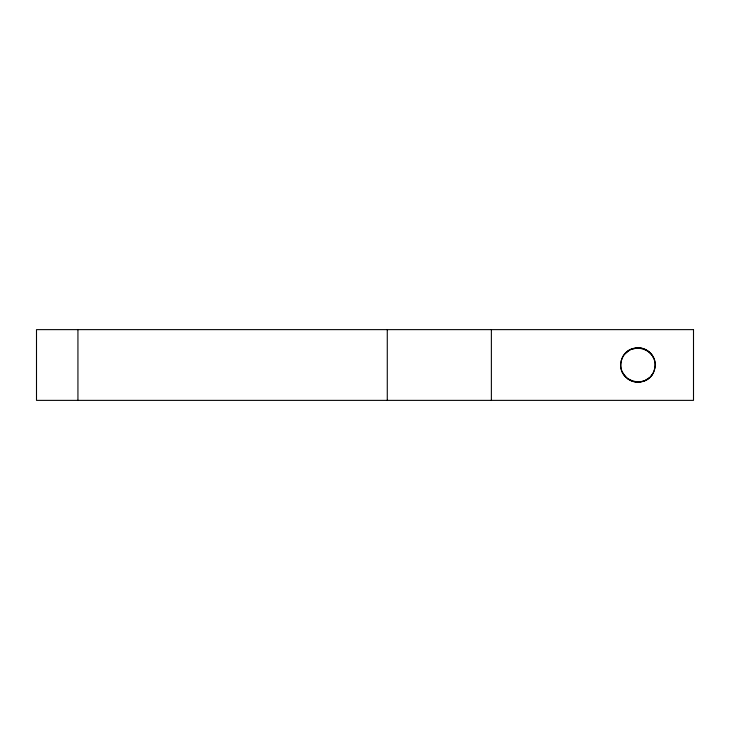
<?xml version="1.0" encoding="UTF-8"?>
<svg xmlns="http://www.w3.org/2000/svg" width="730" height="730" viewBox="0 0 730 730"><rect width="100%" height="100%" fill="white"/><g stroke="black" fill="none" stroke-linecap="round" stroke-linejoin="round"><path stroke-width="1.09" d="M652.456 374.207L651.187 375.95M624.707 354.05L630.3 349.606L637.947 347.818M649.709 377.529L644.271 380.978L637.947 382.182M639.024 347.854C645.156 348.21 650.914 352.097 653.496 357.682M636.861 382.146L632.463 381.288L627.846 378.906M626.185 377.529L622.398 372.318M491.372 329.622L491.372 400.378M387.274 329.622L387.274 400.378M77.937 329.622L77.937 400.378M621.376 360.565C615.399 382.009 648.97 391.006 654.509 369.435C660.495 347.991 626.924 338.994 621.376 360.565M693.5 329.622L36.5 329.622L36.5 400.378L693.5 400.378L693.5 329.622M628.439 379.317A17.182 17.182 0 0 0 655.093 366.077A17.182 17.182 0 0 0 630.3 349.606A17.182 17.182 0 0 0 628.439 379.317"/></g></svg>
